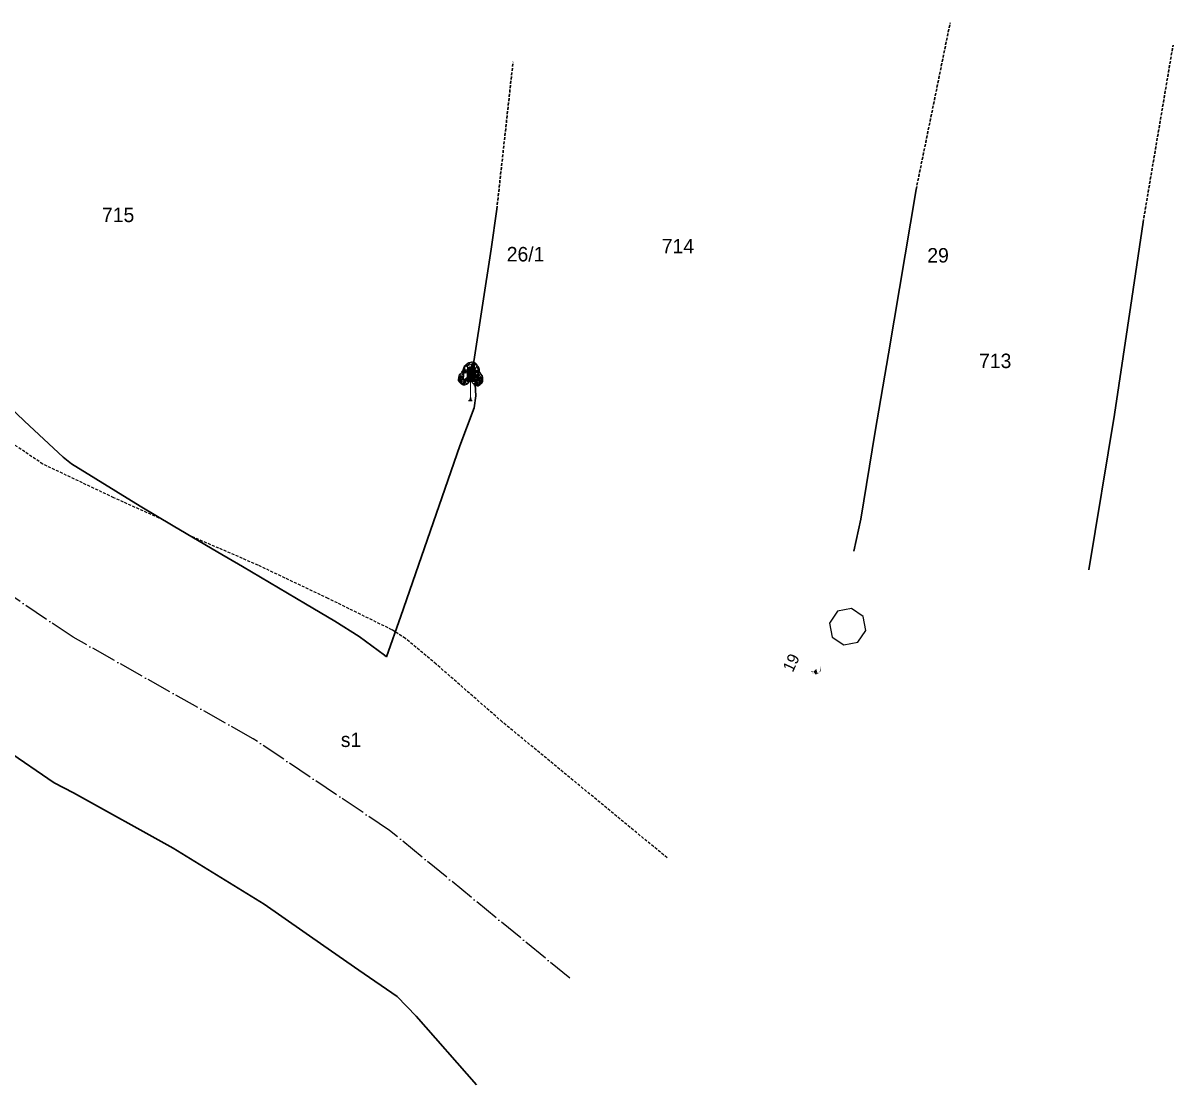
# Model space of a CAD drawing. Header units: millimetres. Extents: x -7906370 to 58235770, y -60992620 to 60.
# Drawn here: x 2402.2 to 2600.7, y -792.9 to -609.5 of the extents above; entities that cross this region are included whole.
import ezdxf

# ---------------------------------------------------------------- set-up
doc = ezdxf.new("R2010")
doc.units = ezdxf.units.MM
for name, pattern in [('04b018', [5.49, 4.32, -0.54, 0.09, -0.54]), ('ACAD_ISO02W100', [15, 12, -3]), ('DASHED', [0.75, 0.5, -0.25])]:
    doc.linetypes.add(name, pattern=pattern)
for name, color, linetype in [('Line_River', 5, 'Continuous'), ('Sym_Traverse_Stone', 5, 'Continuous'), ('Sym_Tree', 92, 'Continuous'), ('Text_Traverse_Stone_No', 1, 'Continuous')]:
    doc.layers.add(name, color=color, linetype=linetype)
for name, color, linetype, lineweight in [('Line_Vahivat', 250, 'ACAD_ISO02W100', 25), ('Poly_Survey_Bndry', 250, 'Continuous', 30), ('Poly_Village_Bndry', 250, 'Continuous', 30), ('Text_Survey_No', 250, 'Continuous', 0)]:
    doc.layers.add(name, color=color, linetype=linetype, lineweight=lineweight)
doc.layers.add('Text_Chalta_No', color=1, linetype='Continuous', lineweight=0, true_color=0x0000ff)
doc.styles.get("Standard").update_dxf_attribs({"font": 'SakalBharati.ttf'})

msp = doc.modelspace()

# ---------------------------------------------------------------- linework, layer by layer
at = {"layer": 'Line_River', "linetype": '04b018'}
msp.add_lwpolyline([(2496.6, -774.44), (2465.45, -748.9), (2441.92, -733.08), (2410.81, -715.54), (2386.22, -698.97), (2381.27, -695.22), (2367.03, -683.15), (2359.91, -677.68), (2340.87, -660.29), (2334.2, -653.39)], dxfattribs=at)
at = {"layer": 'Line_Vahivat', "linetype": 'DASHED'}
for points in [[(2426.34, -695.27), (2417.84, -691.46), (2405.58, -685.64), (2399.39, -681.45), (2385.26, -668.86), (2375.92, -660.73), (2372.26, -655.91), (2365.13, -644.43), (2358.84, -634.52), (2355.95, -630.22)], [(2513.36, -753.63), (2484.9, -730.16), (2473.48, -720.18), (2468.19, -715.77), (2465.86, -714.27), (2454.86, -708.86), (2442.79, -703.13), (2436, -700.18), (2430.96, -698.01)]]:
    msp.add_lwpolyline(points, dxfattribs=at)
at = {"layer": 'Poly_Survey_Bndry', "linetype": 'DASHED'}
for points in [[(2556.35, -638.24), (2562.22, -609.49)], [(2595.53, -643.91), (2600.7, -613.34)], [(2483.97, -641.62), (2486.77, -616.2)]]:
    msp.add_lwpolyline(points, dxfattribs=at)
at = {"layer": 'Poly_Survey_Bndry'}
for points in [[(2545.58, -700.68), (2546.83, -695.14), (2549.27, -680), (2551.61, -666.64), (2556.35, -638.24)], [(2464.95, -718.91), (2467.38, -711.93), (2477.58, -682.49), (2480.04, -675.92), (2480.35, -673.89), (2480, -667.93), (2482.98, -648.52), (2483.97, -641.62)], [(2586.18, -703.9), (2590.59, -677.08), (2593.57, -657.07), (2595.53, -643.91)], [(2464.95, -718.91), (2464.58, -718.63), (2460.19, -715.45), (2456, -712.79), (2450.93, -709.8), (2440.07, -703.33), (2435.81, -700.84), (2428.09, -696.33), (2422.42, -692.9), (2410.54, -685.63), (2409.1, -684.43), (2402.42, -678.23), (2394.1, -670.31), (2389.75, -666.17), (2387.59, -663.82), (2378.27, -653.29)]]:
    msp.add_lwpolyline(points, dxfattribs=at)
at = {"layer": 'Poly_Village_Bndry'}
msp.add_lwpolyline([(2372.49, -717.26), (2399.33, -735.04), (2407.58, -740.66), (2410.91, -742.39), (2428.12, -751.99), (2443.81, -761.65), (2454.12, -768.81), (2460.16, -773.01), (2466.75, -777.59), (2470.03, -780.99), (2480.44, -792.86)], dxfattribs=at)
at = {"layer": 'Sym_Traverse_Stone'}
msp.add_lwpolyline([(2547.68, -714.37), (2547.21, -711.96), (2545.17, -710.59), (2542.76, -711.06), (2541.39, -713.1), (2541.87, -715.51), (2543.9, -716.88), (2546.31, -716.4)], close=True, dxfattribs=at)
at = {"layer": 'Sym_Tree'}
for p, q in [((2479.65, -668.06), (2479.43, -668.09)), ((2479.07, -674.67), (2479.71, -674.67))]:
    msp.add_line(p, q, dxfattribs=at)
at = {"layer": 'Sym_Tree', "color": 82, "const_width": 0.8}
for points in [[(2479.12, -671.44), (2479.22, -668.9)], [(2479.2, -671.45), (2479.3, -668.91)], [(2479.54, -671.07), (2479.64, -668.53)], [(2479.86, -671.5), (2479.96, -668.96)], [(2478.47, -670.85), (2478.81, -671.32)], [(2478.98, -670.96), (2479.31, -671.44)], [(2480.76, -671.08), (2480.27, -671.4)], [(2480.39, -670.87), (2480.72, -671.35)]]:
    msp.add_lwpolyline(points, dxfattribs=at)
at = {"layer": 'Sym_Tree', "color": 34}
msp.add_lwpolyline([(2479.43, -674.67, 0.48, 0.16, 0), (2479.43, -674.03, 0.16, 0.16, 0), (2479.43, -671.42, 0.16, 0.16, 0)], format="xyseb", dxfattribs=at)
at = {"layer": 'Sym_Tree', "color": 82}
msp.add_open_spline([(2479.21, -671.53), (2479.06, -671.69), (2478.84, -671.93), (2478.41, -672.03), (2478.03, -672.01), (2477.7, -671.68), (2477.25, -671.29), (2477.45, -670.71), (2477.46, -670.12), (2478.13, -669.79), (2478.15, -668.99), (2478.66, -668.48), (2479.05, -668.12), (2479.33, -668.09), (2479.43, -668.09)], degree=3, knots=[0, 0, 0, 0, 0.357151, 0.545743, 0.741494, 0.970117, 1.319935, 1.641608, 1.935314, 2.250626, 2.755061, 3.137005, 3.457298, 3.618487, 3.618487, 3.618487, 3.618487], dxfattribs=at)
at = {"layer": 'Sym_Tree', "color": 82, "start_tangent": (2479.428263, -674.66643), "end_tangent": (2479.428263, -674.66643)}
msp.add_spline([(2479.65, -671.53), (2480.08, -671.99), (2480.39, -672.11), (2480.73, -672.12), (2481.08, -671.92), (2481.52, -671.49), (2481.54, -670.92), (2481.48, -670.41), (2481.13, -669.98), (2480.92, -669.12), (2480.56, -668.55), (2480.15, -668.17), (2479.65, -668.06)], degree=3, dxfattribs=at)
at = {"layer": 'Sym_Tree', "color": 82}
for points in [[(2478.18, -669.31), (2478.11, -669.47), (2478.35, -668.97), (2478.32, -668.96)], [(2478.44, -668.67), (2478.29, -668.95), (2478.21, -669.22), (2478.15, -669.48)], [(2478.56, -669.06), (2478.32, -668.96), (2478.35, -669.28), (2478.15, -669.48)], [(2478.23, -669.08), (2478.29, -668.95), (2478.2, -669.25), (2478.23, -669.09)], [(2478.56, -669.06), (2478.41, -668.74), (2478.29, -668.95), (2478.23, -669.18)], [(2478.29, -668.95), (2478.23, -669.18), (2478.35, -669.28), (2478.56, -669.06)], [(2478.23, -669.18), (2478.26, -669.03), (2478.29, -668.95), (2478.26, -669.03)], [(2478.29, -668.95), (2478.26, -669.03), (2478.23, -669.08), (2478.29, -668.95)], [(2479.43, -668.09), (2478.74, -668.42), (2478.44, -668.67), (2478.29, -668.95)], [(2478.35, -668.97), (2478.32, -668.96), (2478.6, -668.58), (2478.74, -668.42)], [(2478.35, -669.28), (2478.56, -669.06), (2478.56, -669.06), (2478.32, -668.96)], [(2478.5, -669.34), (2478.56, -669.06), (2478.56, -669.06), (2478.41, -668.74)], [(2478.54, -668.68), (2478.5, -668.64), (2478.43, -668.78), (2478.45, -668.82)], [(2478.43, -668.78), (2478.45, -668.82), (2478.48, -668.72), (2478.54, -668.68)], [(2478.6, -668.58), (2478.74, -668.42), (2478.44, -668.67), (2478.6, -668.58)], [(2478.44, -668.67), (2478.6, -668.58), (2478.54, -668.68), (2478.5, -668.64)], [(2478.56, -669.06), (2478.45, -668.82), (2478.52, -668.68), (2478.85, -668.48)], [(2478.53, -668.75), (2478.46, -668.78), (2478.45, -668.82), (2478.53, -668.75)], [(2478.45, -668.82), (2478.53, -668.75), (2479.28, -669.1), (2479.55, -669.21)], [(2478.53, -668.75), (2478.52, -668.71), (2478.53, -668.75), (2478.46, -668.78)], [(2478.48, -668.72), (2478.54, -668.68), (2479.43, -668.09), (2479.24, -668.11)], [(2478.52, -668.68), (2478.85, -668.48), (2478.87, -668.93), (2478.53, -668.75)], [(2478.78, -668.52), (2478.85, -668.48), (2478.53, -668.75), (2478.52, -668.71)], [(2478.87, -668.93), (2478.53, -668.75), (2478.54, -668.84), (2478.87, -668.93)], [(2478.54, -668.84), (2478.87, -668.93), (2478.85, -668.48), (2479.56, -668.19)], [(2478.81, -668.46), (2478.62, -668.57), (2478.54, -668.68), (2478.81, -668.46)], [(2478.84, -668.48), (2478.62, -668.57), (2478.57, -668.71), (2478.62, -668.75)], [(2478.57, -668.71), (2478.62, -668.75), (2478.78, -668.52), (2478.85, -668.48)], [(2478.85, -668.48), (2479.56, -668.19), (2478.84, -668.48), (2478.62, -668.57)], [(2478.74, -668.42), (2479.03, -668.28), (2478.81, -668.46), (2478.62, -668.57)], [(2479.03, -668.28), (2479.06, -668.17), (2478.88, -668.29), (2478.74, -668.42)], [(2478.88, -668.29), (2478.74, -668.42), (2479.03, -668.28), (2478.91, -668.28)], [(2479.03, -668.28), (2478.91, -668.28), (2478.74, -668.42), (2479.03, -668.28)], [(2479.87, -668.09), (2479.3, -668.47), (2478.85, -668.48), (2479.43, -668.09)], [(2478.85, -668.48), (2479.43, -668.09), (2479.63, -668.09), (2479.51, -668.23)], [(2479.43, -668.09), (2479.24, -668.11), (2479.05, -668.17), (2478.88, -668.29)], [(2479.05, -668.17), (2478.88, -668.29), (2479.16, -668.15), (2479.24, -668.11)], [(2479.2, -668.14), (2479.16, -668.15), (2478.88, -668.29), (2479.03, -668.28)], [(2479.2, -668.14), (2479.03, -668.28), (2479.04, -668.22), (2478.88, -668.29)], [(2478.88, -668.29), (2479.03, -668.28), (2479.14, -668.17), (2479.15, -668.15)], [(2479.04, -668.22), (2478.88, -668.29), (2479.03, -668.28), (2479.06, -668.17)], [(2480.04, -668.95), (2479.32, -668.93), (2479, -669.06), (2478.89, -668.82)], [(2478.98, -668.68), (2479.25, -668.46), (2479.87, -668.09), (2480.04, -668.95)], [(2479.29, -668.52), (2479.3, -668.47), (2478.98, -668.68), (2479.25, -668.46)], [(2479.13, -668.17), (2479.13, -668.17), (2479.2, -668.14), (2479.03, -668.28)], [(2479.14, -668.17), (2479.15, -668.15), (2479.04, -668.18), (2479.03, -668.28)], [(2479.04, -668.18), (2479.03, -668.28), (2479.15, -668.15), (2479.11, -668.17)], [(2479.16, -668.15), (2479.24, -668.11), (2479.04, -668.18), (2479.24, -668.11)], [(2479.04, -668.18), (2479.24, -668.11), (2479.2, -668.14), (2479.16, -668.15)], [(2479.15, -668.15), (2479.11, -668.17), (2479.13, -668.17)], [(2480.04, -668.95), (2479.32, -668.93), (2479.3, -669.3), (2479.24, -669.49)], [(2479.87, -668.09), (2480.04, -668.95), (2479.32, -668.93), (2479.29, -668.48)], [(2480.24, -668.22), (2480.06, -668.13), (2479.29, -668.48), (2479.29, -668.52)], [(2479.29, -668.48), (2479.29, -668.52), (2479.3, -668.47)], [(2479.3, -668.47), (2479.3, -668.47), (2479.29, -668.52), (2479.3, -668.47)], [(2479.32, -668.93), (2479.29, -668.48), (2480.04, -668.95), (2479.32, -668.93)], [(2479.43, -668.09), (2479.65, -668.06), (2479.87, -668.09), (2479.3, -668.47)], [(2479.92, -669.57), (2480.02, -669.22), (2480.04, -668.95), (2479.32, -668.93)], [(2479.63, -668.09), (2479.51, -668.23), (2479.37, -668.27), (2479.48, -668.17)], [(2479.37, -668.27), (2479.39, -668.21), (2479.48, -668.17), (2479.43, -668.09)], [(2479.37, -668.27), (2479.48, -668.17), (2479.51, -668.23), (2479.37, -668.27)], [(2479.51, -668.23), (2479.37, -668.27), (2479.39, -668.21), (2479.48, -668.17)], [(2479.48, -668.17), (2479.43, -668.09), (2479.63, -668.09), (2479.48, -668.17)], [(2479.63, -668.09), (2479.48, -668.17), (2479.65, -668.06), (2479.87, -668.09)], [(2479.64, -669.55), (2479.59, -669.19), (2479.6, -668.92), (2480.32, -668.99)], [(2480.69, -668.79), (2480.44, -668.53), (2479.87, -668.09), (2479.6, -668.92)], [(2479.87, -668.09), (2479.6, -668.92), (2480.32, -668.99), (2480.41, -668.55)], [(2480.32, -668.99), (2480.41, -668.55), (2479.6, -668.92), (2480.32, -668.99)], [(2479.6, -668.92), (2480.32, -668.99), (2480.29, -669.36), (2480.33, -669.56)], [(2479.6, -668.92), (2480.32, -668.99), (2480.61, -669.17), (2480.76, -668.94)], [(2479.7, -668.18), (2479.62, -668.13), (2479.81, -668.23), (2479.62, -668.13)], [(2479.81, -668.23), (2479.62, -668.13), (2479.66, -668.17), (2479.7, -668.18)], [(2480.76, -668.94), (2480.69, -668.86), (2479.9, -669.11), (2479.62, -669.18)], [(2479.65, -668.06), (2479.87, -668.09), (2480.14, -668.18), (2480.06, -668.13)], [(2479.7, -668.19), (2479.74, -668.21), (2479.72, -668.21)], [(2480.67, -668.95), (2480.32, -668.99), (2480.41, -668.55), (2479.74, -668.18)], [(2480.41, -668.55), (2479.74, -668.18), (2480.41, -668.55), (2480.62, -668.67)], [(2479.87, -668.09), (2480.52, -668.51), (2480.78, -668.8), (2480.9, -669.09)], [(2480.74, -668.84), (2480.69, -668.79), (2479.87, -668.09), (2480.06, -668.13)], [(2479.87, -668.09), (2480.06, -668.13), (2480.24, -668.22), (2480.39, -668.35)], [(2480.24, -668.22), (2480.39, -668.35), (2480.14, -668.18), (2480.06, -668.13)], [(2480.1, -668.17), (2480.14, -668.18), (2480.39, -668.35), (2480.25, -668.33)], [(2480.16, -668.21), (2480.16, -668.21), (2480.1, -668.17), (2480.25, -668.33)], [(2480.1, -668.17), (2480.25, -668.33), (2480.25, -668.27), (2480.39, -668.35)], [(2480.39, -668.35), (2480.25, -668.33), (2480.16, -668.21), (2480.14, -668.19)], [(2480.16, -668.21), (2480.14, -668.19), (2480.25, -668.23), (2480.25, -668.33)], [(2480.25, -668.23), (2480.25, -668.33), (2480.14, -668.19), (2480.18, -668.21)], [(2480.25, -668.27), (2480.39, -668.35), (2480.25, -668.33), (2480.24, -668.22)], [(2480.25, -668.33), (2480.24, -668.22), (2480.39, -668.35), (2480.52, -668.51)], [(2480.39, -668.35), (2480.52, -668.51), (2480.25, -668.33), (2480.37, -668.35)], [(2480.25, -668.33), (2480.37, -668.35), (2480.52, -668.51), (2480.25, -668.33)], [(2480.52, -668.51), (2480.25, -668.33), (2480.44, -668.53), (2480.62, -668.67)], [(2480.71, -668.79), (2480.41, -668.55), (2480.32, -668.99), (2480.69, -668.86)], [(2480.32, -668.99), (2480.69, -668.86), (2480.67, -668.95), (2480.32, -668.99)], [(2480.61, -669.17), (2480.76, -668.94), (2480.71, -668.79), (2480.41, -668.55)], [(2480.41, -668.55), (2480.62, -668.67), (2480.65, -668.82), (2480.6, -668.85)], [(2480.65, -668.82), (2480.6, -668.85), (2480.47, -668.6), (2480.41, -668.55)], [(2480.47, -668.6), (2480.41, -668.55), (2480.69, -668.86), (2480.7, -668.82)], [(2480.44, -668.53), (2480.62, -668.67), (2480.69, -668.79), (2480.44, -668.53)], [(2480.83, -669.1), (2480.87, -669.1), (2480.64, -668.68), (2480.52, -668.51)], [(2480.64, -668.68), (2480.52, -668.51), (2480.78, -668.8), (2480.64, -668.68)], [(2480.64, -669.45), (2480.61, -669.17), (2480.61, -669.17), (2480.8, -668.87)], [(2480.61, -669.17), (2480.8, -668.87), (2480.9, -669.09), (2480.93, -669.32)], [(2480.78, -668.8), (2480.64, -668.68), (2480.69, -668.79), (2480.73, -668.75)], [(2480.69, -668.79), (2480.73, -668.75), (2480.78, -668.9), (2480.76, -668.94)], [(2480.78, -668.9), (2480.76, -668.94), (2480.74, -668.84), (2480.69, -668.79)], [(2480.69, -668.86), (2480.7, -668.82), (2480.69, -668.86), (2480.75, -668.9)], [(2480.69, -668.86), (2480.75, -668.9), (2480.76, -668.94), (2480.69, -668.86)], [(2480.78, -668.8), (2480.9, -669.09), (2480.94, -669.37), (2480.97, -669.63)], [(2477.6, -670.33), (2477.45, -670.53), (2477.35, -671.11), (2478.15, -671.18)], [(2477.41, -670.93), (2477.35, -671.11), (2477.45, -670.53), (2477.37, -670.92)], [(2477.41, -670.93), (2477.41, -670.93), (2477.41, -670.93), (2477.35, -671.11)], [(2477.45, -670.53), (2477.37, -670.92), (2477.52, -670.59), (2477.52, -670.57)], [(2477.38, -671.29), (2477.43, -671.34), (2477.45, -670.53), (2477.52, -670.59)], [(2477.45, -670.53), (2477.52, -670.59), (2477.41, -670.93)], [(2477.56, -670.16), (2477.5, -670.28), (2477.46, -670.43), (2477.45, -670.53)], [(2477.74, -670.16), (2477.76, -670.75), (2477.45, -670.51), (2477.76, -670.75)], [(2477.46, -670.43), (2477.45, -670.53), (2477.62, -670.6), (2477.81, -670.25)], [(2477.45, -670.51), (2477.76, -670.75), (2477.92, -670.33), (2477.81, -670.25)], [(2477.56, -670.36), (2477.56, -670.36), (2477.6, -670.33), (2477.45, -670.53)], [(2477.56, -670.36), (2477.47, -670.41), (2477.53, -670.37), (2477.53, -670.26)], [(2477.53, -670.37), (2477.53, -670.26), (2477.5, -670.39), (2477.47, -670.41)], [(2477.5, -670.39), (2477.47, -670.41), (2477.47, -670.43), (2477.55, -670.33)], [(2477.47, -670.43), (2477.55, -670.33), (2477.55, -670.33)], [(2477.49, -670.46), (2477.49, -670.46), (2477.56, -670.36), (2477.47, -670.41)], [(2477.72, -670.19), (2477.63, -670.17), (2477.53, -670.26), (2477.49, -670.46)], [(2477.53, -670.26), (2477.49, -670.46), (2477.58, -670.34), (2477.6, -670.23)], [(2477.58, -670.4), (2477.58, -670.34), (2477.49, -670.46)], [(2477.8, -670.08), (2477.73, -670.09), (2477.56, -670.16), (2477.5, -670.28)], [(2477.55, -670.63), (2477.59, -670.56), (2477.51, -671.5), (2477.65, -671.58)], [(2477.54, -670.52), (2477.91, -670.43), (2477.56, -670.47), (2477.52, -670.59)], [(2477.56, -670.47), (2477.52, -670.59), (2477.55, -670.78), (2477.63, -670.65)], [(2477.52, -670.59), (2477.52, -670.57), (2478.15, -671.18), (2478, -671.04)], [(2477.6, -670.23), (2477.63, -670.17), (2477.53, -670.26), (2477.56, -670.16)], [(2477.53, -670.26), (2477.56, -670.16), (2477.58, -670.4), (2477.58, -670.34)], [(2477.63, -670.65), (2477.64, -670.71), (2477.54, -670.52), (2477.91, -670.43)], [(2477.55, -670.33), (2477.55, -670.33), (2477.56, -670.36)], [(2477.55, -670.78), (2477.63, -670.65), (2477.55, -670.63), (2477.59, -670.56)], [(2477.67, -670.19), (2478.23, -669.99), (2477.57, -670.15), (2477.63, -670.09)], [(2477.57, -670.15), (2477.63, -670.09), (2477.67, -670.06), (2477.73, -669.99)], [(2477.71, -670.23), (2477.58, -670.34), (2477.78, -670.2), (2477.74, -670.16)], [(2477.58, -670.34), (2477.6, -670.23), (2477.72, -670.19)], [(2477.62, -670.6), (2477.81, -670.25), (2477.71, -670.23), (2477.58, -670.34)], [(2477.72, -670.19), (2477.72, -670.19), (2477.6, -670.23), (2477.63, -670.17)], [(2477.76, -670.75), (2477.76, -670.75), (2477.69, -670.96), (2477.62, -670.6)], [(2477.69, -670.96), (2477.62, -670.6), (2478, -671.04), (2477.74, -670.79)], [(2477.73, -670), (2477.67, -670.06), (2477.63, -670.09), (2477.71, -670.08)], [(2477.63, -670.09), (2477.71, -670.08), (2477.73, -670.09), (2477.8, -670.08)], [(2477.76, -670.18), (2477.81, -670.14), (2477.72, -670.19), (2477.63, -670.17)], [(2477.78, -670.77), (2477.64, -670.71), (2477.63, -670.65), (2477.64, -670.71)], [(2477.74, -670.79), (2477.82, -670.82), (2477.78, -670.77), (2477.64, -670.71)], [(2477.67, -670.06), (2477.73, -669.99), (2477.79, -669.95), (2477.82, -670.06)], [(2477.79, -669.95), (2477.82, -670.06), (2477.73, -670.09), (2477.67, -670.06)], [(2477.78, -670.2), (2477.74, -670.16), (2477.67, -670.19), (2478.23, -669.99)], [(2477.73, -670.09), (2477.67, -670.06), (2477.73, -669.99), (2477.74, -670.06)], [(2477.67, -670.06), (2477.73, -670.06), (2477.73, -670), (2477.67, -670.06)], [(2477.73, -670.06), (2477.73, -670.06), (2477.67, -670.06), (2477.73, -670.06)], [(2477.76, -670.02), (2477.71, -670.08), (2477.91, -669.85)], [(2477.82, -670.06), (2477.73, -670.06), (2477.76, -670.02), (2477.71, -670.08)], [(2477.73, -669.99), (2477.74, -670.06), (2477.73, -670), (2477.76, -670.02)], [(2477.73, -670), (2477.76, -670.02), (2477.73, -670.06)], [(2477.73, -670.09), (2477.8, -670.08), (2477.82, -670.06), (2477.73, -670.06)], [(2477.8, -670.08), (2477.8, -670.08), (2477.8, -670.08), (2477.73, -670.09)], [(2477.82, -670.14), (2477.82, -670.24), (2477.74, -670.16), (2477.82, -670.13)], [(2477.74, -670.16), (2477.82, -670.13), (2477.81, -670.23), (2477.74, -670.19)], [(2477.92, -670.33), (2477.82, -670.14), (2477.74, -670.16), (2477.76, -670.75)], [(2477.81, -670.23), (2477.74, -670.19), (2477.81, -670.23), (2477.82, -670.15)], [(2478.06, -670.61), (2477.84, -670.83), (2477.74, -670.79), (2477.82, -670.82)], [(2478, -671.04), (2477.74, -670.79), (2477.76, -670.75), (2478.01, -670.9)], [(2477.89, -670.42), (2477.8, -670.38), (2477.89, -670.42), (2477.75, -670.37)], [(2477.89, -670.42), (2477.75, -670.37), (2477.89, -670.42), (2477.76, -670.75)], [(2478.4, -669.91), (2478.29, -671.08), (2477.76, -670.75), (2478.03, -670.18)], [(2478.29, -671.08), (2477.76, -670.75), (2477.8, -670.08), (2478.04, -670.04)], [(2477.81, -670.23), (2477.82, -670.15), (2477.76, -670.18), (2477.81, -670.14)], [(2477.76, -670.75), (2478.03, -670.18), (2477.99, -670.98), (2477.99, -671.29)], [(2477.89, -670.42), (2477.76, -670.75), (2477.81, -670.25), (2477.92, -670.33)], [(2477.92, -670.33), (2477.98, -670.46), (2477.76, -670.75), (2477.91, -670.43)], [(2477.76, -670.75), (2477.91, -670.43), (2477.89, -670.42), (2477.8, -670.38)], [(2478.15, -671.18), (2478, -671.04), (2478.27, -670.61), (2477.76, -670.75)], [(2478.27, -670.61), (2477.76, -670.75), (2477.76, -670.75)], [(2477.76, -670.75), (2477.76, -670.75), (2478.06, -670.61), (2477.84, -670.83)], [(2477.76, -670.75), (2478.01, -670.9), (2477.76, -670.75), (2477.92, -670.73)], [(2477.76, -670.75), (2477.92, -670.73), (2477.76, -670.75)], [(2478.29, -671.08), (2477.99, -670.98), (2478.29, -671.08), (2477.76, -670.75)], [(2477.79, -669.95), (2477.8, -669.98), (2477.91, -669.85), (2478.05, -669.77)], [(2477.91, -669.85), (2477.91, -669.85), (2477.79, -669.95), (2477.8, -669.98)], [(2478.05, -669.91), (2478.05, -669.77), (2477.8, -670.08)], [(2477.91, -669.85), (2478.05, -669.77), (2477.8, -670.08), (2477.8, -669.98)], [(2477.8, -670.08), (2477.8, -669.98), (2477.86, -670.05), (2478.05, -669.77)], [(2477.8, -670.08), (2478.04, -670.04), (2478.21, -669.89), (2478.04, -670.04)], [(2477.8, -670.08), (2477.8, -670.08), (2477.8, -670.08)], [(2477.8, -670.08), (2477.8, -670.08), (2477.8, -670.08)], [(2477.92, -670.33), (2477.81, -670.25), (2477.92, -670.33), (2477.8, -670.38)], [(2477.92, -670.33), (2477.8, -670.38), (2477.92, -670.33), (2477.98, -670.46)], [(2477.81, -670.25), (2477.86, -670.21), (2477.82, -670.14), (2477.82, -670.24)], [(2477.81, -670.25), (2477.92, -670.33), (2477.81, -670.25), (2477.86, -670.21)], [(2478.02, -670.07), (2478.03, -670.18), (2477.92, -670.33), (2477.82, -670.14)], [(2477.86, -670.05), (2478.05, -669.77), (2478.05, -669.91), (2478.16, -669.91)], [(2478.05, -669.96), (2478.05, -669.91), (2477.86, -670.05), (2478.04, -669.97)], [(2477.86, -670.05), (2478.04, -669.97), (2478.05, -669.91), (2477.88, -670.03)], [(2478.05, -669.91), (2477.88, -670.03), (2478.04, -669.97), (2478.05, -669.91)], [(2477.91, -669.85), (2478.05, -669.77), (2478.15, -669.48), (2478.11, -669.47)], [(2478.04, -669.67), (2478.04, -669.67), (2477.91, -669.85), (2478.05, -669.77)], [(2478.03, -670.18), (2478.02, -670.07), (2477.94, -670.37), (2477.92, -670.33)], [(2477.94, -670.37), (2477.92, -670.33), (2478.08, -670.33), (2478.02, -670.4)], [(2477.98, -670.46), (2478.02, -670.4), (2478.03, -670.18), (2478.02, -670.07)], [(2478.02, -670.53), (2478.11, -670.59), (2477.98, -670.46), (2478.02, -670.4)], [(2477.99, -670.98), (2477.99, -671.29), (2477.99, -671.29), (2478.27, -671.31)], [(2477.99, -671.29), (2478.27, -671.31), (2478.29, -671.08), (2477.99, -670.98)], [(2478.08, -670.33), (2478.03, -670.18), (2478.03, -670.18), (2478.02, -670.07)], [(2478.03, -670.18), (2478.02, -670.07), (2478.02, -670.07), (2478.12, -670.08)], [(2478.02, -670.07), (2478.12, -670.08), (2478.02, -670.07), (2478.03, -670.18)], [(2478.08, -670.33), (2478.02, -670.4), (2478.29, -671.08), (2478.13, -671.09)], [(2478.02, -670.4), (2478.11, -670.59), (2478.16, -670.39), (2478.02, -670.4)], [(2478.16, -670.39), (2478.02, -670.4), (2478.02, -670.53), (2478.11, -670.59)], [(2478.06, -670.61), (2478.02, -670.53), (2478.02, -670.4), (2478.11, -670.59)], [(2478.02, -670.4), (2478.11, -670.59), (2478.02, -670.4), (2478.11, -670.59)], [(2478.29, -671.08), (2478.13, -671.09), (2478.06, -670.61), (2478.02, -670.53)], [(2478.21, -669.89), (2478.04, -670.04), (2478.03, -670.18), (2478.04, -670.04)], [(2478.4, -669.91), (2478.21, -669.89), (2478.08, -670.33), (2478.03, -670.18)], [(2478.03, -670.18), (2478.04, -670.04), (2478.05, -669.91)], [(2478.04, -669.97), (2478.05, -669.91), (2478.08, -669.8), (2478.05, -669.77)], [(2478.35, -669.28), (2478.15, -669.48), (2478.21, -669.89), (2478.05, -669.91)], [(2478.05, -669.73), (2478.08, -669.8), (2478.15, -669.48), (2478.2, -669.65)], [(2478.09, -669.56), (2478.06, -669.61), (2478.05, -669.73), (2478.08, -669.8)], [(2478.05, -669.91), (2478.05, -669.91), (2478.05, -669.91), (2478.05, -669.77)], [(2478.21, -669.89), (2478.05, -669.91), (2478.48, -669.92), (2478.95, -669.92)], [(2478.05, -669.91), (2478.05, -669.91), (2478.05, -669.91)], [(2478.05, -669.91), (2478.16, -669.91), (2478.05, -669.96), (2478.05, -669.91)], [(2478.15, -669.48), (2478.11, -669.47), (2478.09, -669.56), (2478.06, -669.61)], [(2478.07, -669.68), (2478.08, -669.8), (2478.23, -669.23), (2478.25, -669.17)], [(2478.09, -669.56), (2478.15, -669.48), (2478.07, -669.68), (2478.08, -669.8)], [(2478.15, -669.48), (2478.2, -669.65), (2478.09, -669.56), (2478.15, -669.48)], [(2478.23, -669.09), (2478.18, -669.24), (2478.18, -669.31), (2478.11, -669.47)], [(2478.21, -669.22), (2478.23, -669.18), (2478.11, -669.47), (2478.14, -669.48)], [(2478.17, -669.4), (2478.11, -669.47), (2478.18, -669.24), (2478.23, -669.23)], [(2478.16, -669.42), (2478.18, -669.33), (2478.17, -669.4), (2478.11, -669.47)], [(2478.11, -669.47), (2478.14, -669.48), (2478.16, -669.41), (2478.17, -669.4)], [(2478.21, -669.22), (2478.15, -669.48), (2478.5, -669.34), (2478.56, -669.06)], [(2478.2, -669.25), (2478.23, -669.09), (2478.16, -669.42), (2478.18, -669.33)], [(2478.16, -669.41), (2478.17, -669.4), (2478.18, -669.33), (2478.23, -669.18)], [(2478.18, -669.24), (2478.23, -669.23), (2478.23, -669.09), (2478.18, -669.24)], [(2478.23, -669.23), (2478.25, -669.17), (2478.21, -669.22), (2478.23, -669.18)], [(2478.21, -669.89), (2478.72, -669.84), (2478.35, -669.28), (2478.59, -669.63)], [(2478.35, -669.28), (2478.59, -669.63), (2478.72, -669.84), (2478.21, -669.89)], [(2478.8, -669.49), (2478.72, -669.84), (2478.21, -669.89), (2478.72, -669.84)], [(2478.72, -669.84), (2478.21, -669.89), (2478.48, -669.92)], [(2478.4, -669.91), (2478.67, -670.08), (2478.4, -669.91), (2478.21, -669.89)], [(2478.23, -669.08), (2478.23, -669.08), (2478.23, -669.18), (2478.26, -669.03)], [(2478.85, -669.3), (2479.21, -669.3), (2478.8, -669.49), (2478.35, -669.28)], [(2478.8, -669.49), (2478.35, -669.28), (2478.8, -669.49), (2478.72, -669.84)], [(2478.67, -670.08), (2478.7, -669.92), (2478.4, -669.91), (2478.67, -670.08)], [(2478.48, -669.92), (2478.95, -669.92), (2479.48, -669.57), (2479.58, -669.22)], [(2478.48, -669.92), (2478.48, -669.92), (2478.67, -670.08), (2478.7, -669.92)], [(2480.02, -670.65), (2478.96, -670.69), (2478.84, -669.91), (2478.73, -671.08)], [(2478.85, -669.3), (2478.8, -669.49), (2478.8, -669.49), (2478.85, -669.3)], [(2479.28, -669.1), (2479.55, -669.21), (2478.85, -669.3), (2479.21, -669.3)], [(2479.24, -669.49), (2479.3, -669.3), (2480.02, -670.65), (2478.96, -670.69)], [(2480.33, -669.56), (2480.29, -669.36), (2479.4, -670.61), (2480.45, -670.78)], [(2479.4, -670.61), (2480.45, -670.78), (2480.67, -670.03), (2480.63, -671.2)], [(2480.58, -670.03), (2480.12, -669.97), (2479.64, -669.55), (2479.59, -669.19)], [(2479.9, -669.11), (2479.62, -669.18), (2480.29, -669.36), (2479.94, -669.32)], [(2480.14, -670.03), (2480.14, -670.03), (2479.94, -670.16), (2479.92, -670)], [(2480.29, -669.36), (2479.94, -669.32), (2480.33, -669.56), (2480.8, -669.41)], [(2480.86, -670.03), (2481.01, -670.07), (2480.58, -670.03), (2480.12, -669.97)], [(2480.29, -669.36), (2480.33, -669.56), (2480.33, -669.56), (2480.29, -669.36)], [(2480.33, -669.56), (2480.8, -669.41), (2480.33, -669.56), (2480.35, -669.92)], [(2480.33, -669.56), (2480.35, -669.92), (2480.86, -670.03), (2480.35, -669.92)], [(2480.86, -670.03), (2480.35, -669.92), (2480.8, -669.41), (2480.52, -669.73)], [(2480.8, -669.41), (2480.52, -669.73), (2480.35, -669.92), (2480.86, -670.03)], [(2480.35, -669.92), (2480.86, -670.03), (2480.58, -670.03)], [(2480.38, -670.16), (2480.36, -670), (2480.67, -670.03), (2480.38, -670.16)], [(2480.67, -670.03), (2480.38, -670.16), (2480.67, -670.03), (2480.86, -670.03)], [(2480.46, -669.09), (2480.47, -669.17), (2480.5, -669.23), (2480.46, -669.09)], [(2480.9, -669.09), (2480.93, -669.32), (2480.8, -669.41), (2480.61, -669.17)], [(2480.8, -669.41), (2480.61, -669.17), (2480.61, -669.17), (2480.87, -669.1)], [(2480.61, -669.17), (2480.87, -669.1), (2480.8, -669.41), (2480.97, -669.63)], [(2480.94, -669.37), (2480.97, -669.63), (2480.64, -669.45), (2480.61, -669.17)], [(2480.67, -670.03), (2480.63, -671.2), (2481.2, -670.94), (2481, -670.34)], [(2480.63, -671.2), (2481.2, -670.94), (2481.24, -670.28), (2481.01, -670.2)], [(2480.93, -670.49), (2480.98, -670.56), (2480.63, -671.2), (2480.78, -671.24)], [(2480.63, -671.2), (2480.78, -671.24), (2480.92, -670.76), (2480.96, -670.7)], [(2480.63, -671.2), (2480.93, -671.14), (2480.63, -671.2), (2481.2, -670.94)], [(2480.67, -670.03), (2480.86, -670.03), (2480.93, -670.49), (2481, -670.34)], [(2480.75, -671.31), (2480.92, -671.2), (2480.71, -670.74), (2481.2, -670.94)], [(2480.71, -670.74), (2481.2, -670.94), (2481.2, -670.94)], [(2481.4, -670.54), (2481.53, -670.76), (2481.55, -671.35), (2480.75, -671.31)], [(2481.45, -670.82), (2481.45, -670.79), (2480.75, -671.31), (2480.92, -671.2)], [(2480.8, -669.41), (2480.97, -669.63), (2480.86, -670.03), (2481.01, -670.07)], [(2480.97, -669.46), (2481.01, -669.63), (2480.83, -669.1), (2480.87, -669.1)], [(2481.24, -670.39), (2481.29, -670.36), (2481.36, -670.39), (2480.83, -670.13)], [(2481.36, -670.39), (2480.83, -670.13), (2481.46, -670.37), (2481.41, -670.31)], [(2480.98, -670.56), (2480.87, -670.74), (2480.85, -670.54), (2480.98, -670.56)], [(2480.85, -670.54), (2480.98, -670.56), (2480.96, -670.7), (2480.87, -670.74)], [(2481.24, -670.28), (2481.01, -670.2), (2480.86, -670.03), (2481.01, -670.2)], [(2480.86, -670.03), (2481.01, -670.2), (2481, -670.34), (2481.01, -670.2)], [(2480.92, -670.76), (2480.96, -670.7), (2480.98, -670.56), (2480.87, -670.74)], [(2480.98, -670.56), (2480.87, -670.74), (2480.98, -670.56), (2480.87, -670.74)], [(2480.96, -670.7), (2480.87, -670.74), (2481.01, -670.62), (2480.98, -670.56)], [(2481.2, -670.94), (2481, -670.34), (2480.93, -671.14), (2480.89, -671.45)], [(2480.93, -669.32), (2480.92, -669.17), (2480.9, -669.09), (2480.92, -669.17)], [(2480.94, -669.23), (2480.9, -669.09), (2480.95, -669.4), (2480.94, -669.23)], [(2481.03, -669.89), (2481, -669.96), (2480.97, -669.63), (2480.9, -669.8)], [(2480.97, -669.63), (2480.9, -669.8), (2481.01, -669.72), (2480.97, -669.63)], [(2481.18, -670.24), (2481.03, -669.93), (2481.01, -670.07), (2480.9, -670.06)], [(2481.01, -670.07), (2480.9, -670.06), (2481.01, -670.13), (2481.01, -670.07)], [(2481.03, -669.84), (2481, -669.96), (2480.92, -669.37), (2480.91, -669.31)], [(2480.92, -669.37), (2480.91, -669.31), (2480.94, -669.37), (2480.93, -669.32)], [(2480.94, -669.22), (2480.94, -669.23), (2480.93, -669.32), (2480.92, -669.17)], [(2480.97, -669.39), (2480.92, -669.37), (2480.94, -669.23), (2480.97, -669.39)], [(2480.96, -669.55), (2481.01, -669.63), (2480.97, -669.39), (2480.92, -669.37)], [(2481, -670.34), (2481.02, -670.23), (2481.02, -670.23), (2480.92, -670.23)], [(2481.02, -670.23), (2480.92, -670.23), (2481.02, -670.23), (2481, -670.34)], [(2481.2, -670.94), (2481.2, -670.94), (2480.92, -670.76), (2481.1, -671.01)], [(2480.92, -670.76), (2481.1, -671.01), (2481.2, -670.98), (2481.13, -671)], [(2481.24, -671.16), (2481.35, -670.81), (2480.92, -671.2), (2481.2, -670.98)], [(2480.92, -671.2), (2481.2, -670.98), (2481.2, -670.94), (2480.93, -671.06)], [(2480.95, -669.48), (2480.93, -669.32), (2480.94, -669.22), (2480.94, -669.23)], [(2480.94, -669.37), (2480.93, -669.32), (2481.01, -669.63), (2480.98, -669.63)], [(2480.96, -669.56), (2480.96, -669.55), (2480.95, -669.48), (2480.93, -669.32)], [(2480.93, -670.49), (2481, -670.34), (2481, -670.34), (2481.02, -670.23)], [(2481.06, -670.54), (2481.09, -670.51), (2480.93, -670.49), (2480.98, -670.56)], [(2481.2, -670.94), (2480.93, -671.06), (2481.2, -670.94), (2481.04, -670.9)], [(2480.95, -669.4), (2480.94, -669.23), (2480.97, -669.57), (2480.95, -669.48)], [(2480.94, -669.23), (2480.97, -669.39), (2480.97, -669.46), (2481.01, -669.63)], [(2480.97, -669.57), (2480.95, -669.48), (2480.96, -669.55), (2481.01, -669.63)], [(2481.01, -669.63), (2480.98, -669.63), (2480.96, -669.56), (2480.96, -669.55)], [(2481.16, -670.03), (2481.03, -669.93), (2480.97, -669.63), (2481.01, -669.63)], [(2480.97, -669.63), (2481.01, -669.63), (2481.01, -669.72), (2481.04, -669.78)], [(2481.01, -669.72), (2480.97, -669.63), (2481.03, -669.84), (2481, -669.96)], [(2481.01, -670.62), (2480.98, -670.56), (2481, -670.34), (2481.02, -670.23)], [(2481.01, -669.72), (2481.04, -669.78), (2481.03, -669.89), (2481, -669.96)], [(2481, -669.96), (2481.03, -669.93), (2481.06, -669.84), (2481.06, -669.83)], [(2481.01, -670.13), (2481.01, -670.07), (2481, -669.96), (2481.03, -669.93)], [(2481, -670.34), (2481.01, -670.2), (2481.01, -670.07)], [(2481, -670.34), (2481.02, -670.23), (2481.06, -670.54), (2481.09, -670.51)], [(2481.02, -670.23), (2481, -670.34), (2481.09, -670.51), (2481.21, -670.32)], [(2481.01, -670.07), (2481.01, -670.07), (2481.01, -670.07), (2481.03, -669.93)], [(2481.01, -670.07), (2481.03, -669.93), (2481.24, -670.28)], [(2481.01, -670.07), (2481.01, -670.07), (2481.01, -670.07)], [(2481.01, -670.13), (2481.01, -670.07), (2481.18, -670.24), (2481.01, -670.13)], [(2481.18, -670.24), (2481.01, -670.13), (2481.01, -670.07), (2481.17, -670.21)], [(2481.01, -670.07), (2481.17, -670.21), (2481.01, -670.13), (2481.01, -670.07)], [(2481.09, -670.51), (2481.2, -670.57), (2481.09, -670.51), (2481.01, -670.62)], [(2481.09, -670.51), (2481.01, -670.62), (2481.2, -670.94), (2481.08, -670.6)], [(2481.06, -669.84), (2481.06, -669.83), (2481.16, -670.03), (2481.03, -669.93)], [(2481.26, -670.15), (2481.25, -670.17), (2481.16, -670.03), (2481.03, -669.93)], [(2481.16, -670.03), (2481.03, -669.93), (2481.24, -670.28), (2481.25, -670.17)], [(2481.24, -670.28), (2481.25, -670.17), (2481.18, -670.24), (2481.03, -669.93)], [(2481.2, -670.94), (2481.04, -670.9), (2481.2, -670.94)], [(2481.2, -670.94), (2481.08, -670.6), (2481.11, -670.6), (2481.2, -670.57)], [(2481.33, -670.86), (2481.32, -670.91), (2481.44, -670.74), (2481.08, -670.6)], [(2481.44, -670.74), (2481.08, -670.6), (2481.43, -670.69), (2481.45, -670.82)], [(2481.09, -670.51), (2481.21, -670.32), (2481.29, -670.36), (2481.2, -670.94)], [(2481.21, -670.44), (2481.09, -670.51), (2481.21, -670.44), (2481.16, -670.4)], [(2481.53, -670.75), (2481.2, -670.94), (2481.09, -670.51), (2481.21, -670.44)], [(2481.09, -670.51), (2481.21, -670.44), (2481.09, -670.51), (2481.2, -670.57)], [(2481.11, -670.6), (2481.2, -670.94), (2481.21, -670.44), (2481.09, -670.51)], [(2481.11, -670.6), (2481.2, -670.57), (2481.11, -670.6), (2481.25, -670.56)], [(2481.11, -670.6), (2481.25, -670.56), (2481.11, -670.6), (2481.2, -670.94)], [(2481.2, -670.98), (2481.13, -671), (2481.17, -670.96), (2481.32, -670.91)], [(2481.28, -670.22), (2481.33, -670.28), (2481.16, -670.03)], [(2481.16, -670.03), (2481.16, -670.03), (2481.26, -670.15), (2481.25, -670.17)], [(2481.21, -670.44), (2481.16, -670.4), (2481.21, -670.32), (2481.19, -670.43)], [(2481.17, -670.96), (2481.32, -670.91), (2481.33, -670.86), (2481.32, -670.91)], [(2481.21, -670.32), (2481.19, -670.43), (2481.29, -670.36), (2481.21, -670.32)], [(2481.29, -670.36), (2481.2, -670.94), (2481.53, -670.75), (2481.2, -670.94)], [(2481.41, -670.85), (2481.39, -670.78), (2481.35, -671.72), (2481.2, -671.78)], [(2481.2, -670.94), (2481.2, -670.94), (2481.24, -671.16), (2481.35, -670.81)], [(2481.29, -670.36), (2481.21, -670.32), (2481.21, -670.42), (2481.28, -670.39)], [(2481.21, -670.42), (2481.21, -670.34), (2481.27, -670.38), (2481.22, -670.33)], [(2481.21, -670.42), (2481.28, -670.39), (2481.21, -670.42), (2481.21, -670.34)], [(2481.35, -670.81), (2481.21, -670.44), (2481.31, -670.43), (2481.43, -670.56)], [(2481.53, -670.66), (2481.53, -670.76), (2481.35, -670.81), (2481.21, -670.44)], [(2481.37, -670.26), (2481.32, -670.2), (2481.26, -670.15), (2481.22, -670.25)], [(2481.26, -670.15), (2481.22, -670.25), (2481.31, -670.29), (2481.37, -670.26)], [(2481.22, -670.25), (2481.31, -670.26), (2481.28, -670.22), (2481.33, -670.28)], [(2481.31, -670.29), (2481.24, -670.28), (2481.22, -670.25), (2481.31, -670.26)], [(2481.27, -670.38), (2481.22, -670.33), (2481.31, -670.39), (2481.39, -670.39)], [(2481.24, -670.28), (2481.24, -670.28), (2481.24, -670.28)], [(2481.24, -670.28), (2481.24, -670.28), (2481.24, -670.28)], [(2481.24, -670.28), (2481.24, -670.28), (2481.24, -670.28), (2481.31, -670.29)], [(2481.24, -670.28), (2481.31, -670.29), (2481.46, -670.38), (2481.51, -670.51)], [(2481.4, -670.31), (2481.33, -670.28), (2481.31, -670.29), (2481.24, -670.28)], [(2481.31, -670.43), (2481.43, -670.56), (2481.24, -670.39), (2481.29, -670.36)], [(2481.32, -670.2), (2481.3, -670.26), (2481.31, -670.2), (2481.28, -670.22)], [(2481.31, -670.2), (2481.28, -670.22), (2481.31, -670.26)], [(2481.31, -670.29), (2481.37, -670.26), (2481.32, -670.2), (2481.3, -670.26)], [(2481.37, -670.26), (2481.31, -670.26), (2481.31, -670.2), (2481.37, -670.26)], [(2481.31, -670.2), (2481.37, -670.26), (2481.4, -670.31), (2481.33, -670.28)], [(2481.31, -670.26), (2481.31, -670.26), (2481.37, -670.26), (2481.31, -670.26)], [(2481.31, -670.39), (2481.39, -670.39), (2481.49, -670.49), (2481.5, -670.69)], [(2481.43, -670.56), (2481.41, -670.45), (2481.31, -670.39)], [(2481.31, -670.39), (2481.31, -670.39), (2481.41, -670.45), (2481.39, -670.39)], [(2481.46, -670.37), (2481.41, -670.31), (2481.37, -670.26), (2481.32, -670.2)], [(2481.43, -670.69), (2481.45, -670.82), (2481.4, -671), (2481.33, -670.86)], [(2481.4, -671), (2481.33, -670.86), (2481.41, -670.85), (2481.39, -670.78)], [(2481.41, -670.45), (2481.39, -670.39), (2481.49, -670.49), (2481.46, -670.38)], [(2481.44, -670.58), (2481.44, -670.58), (2481.4, -670.54), (2481.53, -670.76)], [(2481.49, -670.49), (2481.5, -670.69), (2481.43, -670.56), (2481.41, -670.45)], [(2481.49, -670.49), (2481.46, -670.38), (2481.42, -670.62), (2481.43, -670.56)], [(2481.42, -670.62), (2481.43, -670.56), (2481.5, -670.69)], [(2481.44, -670.58), (2481.52, -670.64), (2481.47, -670.6), (2481.49, -670.49)], [(2481.45, -670.56), (2481.45, -670.56), (2481.44, -670.58)], [(2481.5, -670.69), (2481.5, -670.69), (2481.44, -670.58), (2481.52, -670.64)], [(2481.51, -671.53), (2481.44, -671.57), (2481.53, -670.76), (2481.45, -670.82)], [(2481.49, -670.62), (2481.52, -670.64), (2481.52, -670.67), (2481.45, -670.56)], [(2481.52, -670.67), (2481.45, -670.56), (2481.45, -670.56)], [(2481.53, -670.76), (2481.45, -670.82), (2481.52, -671.16)], [(2481.53, -670.76), (2481.55, -671.16), (2481.45, -670.82), (2481.45, -670.79)], [(2481.46, -670.38), (2481.51, -670.51), (2481.53, -670.66), (2481.53, -670.76)], [(2481.47, -670.6), (2481.49, -670.49), (2481.49, -670.62), (2481.52, -670.64)], [(2481.52, -671.16), (2481.55, -671.35), (2481.53, -670.76), (2481.55, -671.16)], [(2477.35, -671.11), (2478.15, -671.18), (2478.13, -671.99), (2477.95, -671.9)], [(2477.48, -671.47), (2477.38, -671.3), (2477.35, -671.11), (2477.98, -671.82)], [(2477.35, -671.11), (2477.98, -671.82), (2477.96, -671.86), (2477.76, -671.7)], [(2477.82, -671.68), (2477.76, -671.7), (2477.35, -671.11), (2477.82, -671.68)], [(2477.35, -671.11), (2477.82, -671.68), (2477.82, -671.68), (2477.38, -671.3)], [(2477.51, -671.5), (2477.38, -671.3), (2477.38, -671.3), (2477.35, -671.11)], [(2477.38, -671.3), (2477.35, -671.11), (2477.38, -671.29), (2477.43, -671.34)], [(2478.13, -671.99), (2477.95, -671.9), (2477.48, -671.47), (2477.38, -671.3)], [(2477.82, -671.68), (2477.38, -671.3), (2477.51, -671.5), (2477.38, -671.3)], [(2477.51, -671.5), (2477.65, -671.58), (2477.95, -671.9), (2477.75, -671.72)], [(2477.82, -671.76), (2477.86, -671.62), (2477.65, -671.58), (2477.82, -671.68)], [(2477.65, -671.58), (2477.82, -671.68), (2477.98, -671.82), (2477.89, -671.77)], [(2477.76, -671.7), (2477.82, -671.68), (2477.69, -671.65), (2477.73, -671.7)], [(2477.69, -671.65), (2477.73, -671.7), (2477.73, -671.7), (2477.96, -671.86)], [(2477.73, -671.7), (2477.96, -671.86), (2477.82, -671.76), (2477.86, -671.62)], [(2477.96, -671.86), (2477.75, -671.72), (2477.73, -671.7), (2477.82, -671.68)], [(2477.73, -671.7), (2477.82, -671.68), (2478.13, -671.99), (2478.34, -672.01)], [(2477.95, -671.9), (2477.75, -671.72), (2477.76, -671.7), (2477.82, -671.68)], [(2477.92, -671.78), (2477.94, -671.8), (2477.96, -671.86), (2477.75, -671.72)], [(2477.96, -671.86), (2477.76, -671.7), (2477.82, -671.68), (2477.76, -671.7)], [(2477.82, -671.68), (2477.76, -671.7), (2477.82, -671.68), (2477.76, -671.7)], [(2477.98, -671.82), (2477.89, -671.77), (2477.96, -671.86), (2478.02, -671.81)], [(2477.96, -671.86), (2478.02, -671.81), (2477.92, -671.78), (2477.94, -671.8)], [(2478.9, -671.83), (2479.21, -671.53), (2478.29, -671.08), (2477.98, -671.79)], [(2478.29, -671.08), (2477.98, -671.79), (2478.74, -671.63), (2478.31, -671.99)], [(2478.13, -671.99), (2478.34, -672.01), (2478.53, -671.99), (2478.73, -671.93)], [(2478.41, -672.01), (2478.34, -672.01), (2478.13, -671.99), (2478.33, -672.01)], [(2478.13, -671.99), (2478.33, -672.01), (2478.34, -672.02), (2478.33, -672.02)], [(2478.74, -671.63), (2478.31, -671.99), (2478.88, -671.8), (2478.74, -671.63)], [(2478.31, -671.99), (2478.41, -671.99), (2478.73, -671.93), (2478.79, -671.88)], [(2478.73, -671.93), (2478.62, -671.95), (2478.36, -671.99), (2478.31, -671.93)], [(2478.36, -671.99), (2478.31, -671.93), (2478.31, -671.99), (2478.41, -671.99)], [(2478.55, -671.98), (2478.55, -671.99), (2478.34, -672.02), (2478.31, -671.99)], [(2478.34, -672.02), (2478.31, -671.99), (2478.45, -672), (2478.53, -671.99)], [(2478.88, -671.8), (2478.74, -671.63), (2478.79, -671.88), (2478.34, -672.01)], [(2478.79, -671.88), (2478.34, -672.01), (2478.73, -671.93), (2478.62, -671.95)], [(2478.79, -671.88), (2478.53, -671.99), (2478.44, -671.99), (2478.34, -672.01)], [(2478.44, -671.99), (2478.34, -672.01), (2478.73, -671.93), (2478.79, -671.88)], [(2478.54, -672), (2478.45, -672), (2478.41, -672.01), (2478.34, -672.01)], [(2478.45, -672), (2478.53, -671.99), (2478.54, -672), (2478.45, -672)], [(2478.53, -671.99), (2478.73, -671.93), (2478.9, -671.83), (2479.21, -671.53)], [(2478.73, -671.93), (2478.79, -671.88), (2478.79, -671.88), (2478.53, -671.99)], [(2478.54, -671.99), (2478.74, -671.93), (2478.8, -671.89), (2478.79, -671.88)], [(2478.73, -671.93), (2478.73, -671.93), (2478.54, -671.99), (2478.74, -671.93)], [(2478.74, -671.93), (2478.76, -671.9), (2478.55, -671.99), (2478.56, -671.95)], [(2478.55, -671.99), (2478.56, -671.95), (2478.55, -671.98), (2478.55, -671.99)], [(2478.73, -671.93), (2478.79, -671.88), (2478.89, -671.83), (2478.8, -671.89)], [(2478.89, -671.83), (2478.79, -671.88), (2478.73, -671.93)], [(2478.73, -671.93), (2478.73, -671.93), (2478.73, -671.93)], [(2478.8, -671.89), (2478.8, -671.89), (2478.74, -671.93), (2478.76, -671.9)], [(2478.89, -671.83), (2478.8, -671.89), (2478.89, -671.83), (2478.79, -671.88)], [(2479.67, -671.52), (2479.64, -671.49), (2479.85, -671.6), (2479.84, -671.56)], [(2479.64, -671.99), (2479.64, -671.99), (2479.64, -671.99)], [(2479.92, -671.87), (2479.65, -671.53), (2480.63, -671.2), (2480.84, -671.94)], [(2480.27, -672.07), (2480.08, -671.99), (2479.92, -671.87), (2479.65, -671.53)], [(2479.68, -671.52), (2479.68, -671.52), (2479.85, -671.61), (2479.67, -671.52)], [(2480.08, -671.99), (2480.03, -671.93), (2479.93, -671.87), (2480.01, -671.94)], [(2479.93, -671.87), (2480.01, -671.94), (2479.93, -671.87), (2480.03, -671.93)], [(2479.93, -671.87), (2480.03, -671.93), (2480.08, -671.99)], [(2480.11, -671.69), (2480.49, -672.1), (2479.95, -671.84), (2480.11, -671.69)], [(2479.95, -671.84), (2480.11, -671.69), (2480.03, -671.93), (2480.45, -672.12)], [(2480.26, -672.08), (2480.07, -671.99), (2480.01, -671.94), (2480.03, -671.93)], [(2480.01, -671.94), (2480.03, -671.93), (2480.01, -671.94), (2480.02, -671.94)], [(2480.01, -671.94), (2480.02, -671.94), (2480.07, -671.99), (2480.05, -671.96)], [(2480.03, -671.93), (2480.45, -672.12), (2480.08, -671.99), (2480.18, -672.02)], [(2480.49, -672.1), (2480.39, -672.09), (2480.08, -671.99), (2480.03, -671.93)], [(2480.08, -671.99), (2480.03, -671.93), (2480.03, -671.93), (2480.27, -672.07)], [(2480.03, -671.93), (2480.27, -672.07), (2480.36, -672.09), (2480.45, -672.12)], [(2480.36, -672.09), (2480.45, -672.12), (2480.08, -671.99), (2480.03, -671.93)], [(2480.67, -672.13), (2480.45, -672.12), (2480.27, -672.07), (2480.08, -671.99)], [(2480.08, -671.99), (2480.18, -672.02), (2480.44, -672.1), (2480.5, -672.04)], [(2480.63, -671.2), (2480.84, -671.94), (2480.11, -671.69), (2480.49, -672.1)], [(2480.25, -672.06), (2480.25, -672.07), (2480.46, -672.12), (2480.49, -672.1)], [(2480.46, -672.12), (2480.49, -672.1), (2480.35, -672.09), (2480.27, -672.07)], [(2480.4, -671.98), (2480.49, -671.94), (2480.41, -672.02), (2480.36, -671.96)], [(2480.41, -672.02), (2480.36, -671.96), (2480.46, -671.95), (2480.44, -671.96)], [(2480.44, -672.1), (2480.5, -672.04), (2480.49, -672.1), (2480.39, -672.09)], [(2480.39, -672.11), (2480.45, -672.12), (2480.67, -672.13), (2480.47, -672.12)], [(2480.76, -671.78), (2480.58, -671.86), (2480.4, -671.98), (2480.49, -671.94)], [(2480.9, -671.72), (2480.76, -671.78), (2480.41, -672.06), (2480.64, -671.91)], [(2480.66, -671.89), (2480.41, -672.02), (2480.56, -671.94), (2480.54, -671.79)], [(2480.7, -671.84), (2480.66, -671.89), (2480.66, -671.89), (2480.41, -672.02)], [(2480.41, -672.06), (2480.64, -671.91), (2480.63, -671.89), (2480.58, -671.86)], [(2480.41, -672.02), (2480.64, -671.91), (2480.66, -671.89), (2480.58, -671.86)], [(2480.41, -672.02), (2480.63, -671.89), (2480.58, -671.86), (2480.63, -671.89)], [(2480.46, -671.95), (2480.44, -671.96), (2480.41, -672.02), (2480.64, -671.91)], [(2481.1, -671.89), (2481.02, -671.86), (2480.67, -672.13), (2480.45, -672.12)], [(2480.56, -671.94), (2480.54, -671.79), (2480.76, -671.78), (2480.58, -671.86)], [(2480.58, -671.86), (2481.06, -671.53), (2480.9, -671.72), (2481.06, -671.53)], [(2480.63, -671.89), (2480.58, -671.86), (2480.7, -671.84), (2480.66, -671.89)], [(2480.58, -671.86), (2480.63, -671.89), (2480.58, -671.86), (2480.63, -671.89)], [(2480.93, -671.14), (2480.89, -671.45), (2480.89, -671.45), (2480.62, -671.44)], [(2480.89, -671.45), (2480.62, -671.44), (2480.63, -671.2), (2480.93, -671.14)], [(2481.55, -671.35), (2480.75, -671.31), (2480.67, -672.13), (2480.85, -672.06)], [(2480.67, -672.13), (2480.85, -672.06), (2481.38, -671.7), (2481.5, -671.53)], [(2481.38, -671.7), (2481.5, -671.53), (2481.55, -671.35), (2480.84, -671.98)], [(2481.55, -671.35), (2480.84, -671.98), (2480.85, -672.02), (2481.07, -671.89)], [(2481.02, -671.86), (2481.07, -671.89), (2481.55, -671.35), (2481.02, -671.86)], [(2481.55, -671.35), (2481.02, -671.86), (2481.02, -671.86), (2481.5, -671.53)], [(2481.35, -671.72), (2481.5, -671.53), (2481.5, -671.54), (2481.55, -671.35)], [(2481.5, -671.54), (2481.55, -671.35), (2481.51, -671.53), (2481.44, -671.57)], [(2481.52, -671.16), (2481.52, -671.16), (2481.52, -671.16), (2481.55, -671.35)], [(2539.9, -720.67), (2539.88, -720.6), (2539.83, -721.54), (2539.68, -721.6)], [(2539.88, -720.82), (2539.82, -720.68), (2539.9, -720.67), (2539.88, -720.6)], [(2538.41, -721.68), (2538.14, -721.35), (2539.11, -721.02), (2539.32, -721.76)], [(2538.75, -721.89), (2538.57, -721.81), (2538.41, -721.68), (2538.14, -721.35)], [(2539.16, -721.95), (2538.94, -721.94), (2538.75, -721.89), (2538.57, -721.81)], [(2539.11, -721.02), (2539.32, -721.76), (2538.6, -721.51), (2538.97, -721.92)], [(2538.89, -721.8), (2538.98, -721.76), (2538.89, -721.84), (2538.84, -721.78)], [(2538.89, -721.84), (2538.84, -721.78), (2538.94, -721.77), (2538.93, -721.78)], [(2539.24, -721.6), (2539.06, -721.68), (2538.89, -721.8), (2538.98, -721.76)], [(2539.14, -721.71), (2538.89, -721.84), (2539.05, -721.76), (2539.02, -721.61)], [(2539.19, -721.66), (2539.14, -721.71), (2539.14, -721.71), (2538.89, -721.84)], [(2538.89, -721.84), (2539.12, -721.73), (2539.14, -721.71), (2539.06, -721.68)], [(2538.94, -721.77), (2538.93, -721.78), (2538.89, -721.84), (2539.12, -721.73)], [(2539.39, -721.54), (2539.24, -721.6), (2538.9, -721.88), (2539.12, -721.73)], [(2538.9, -721.88), (2539.12, -721.73), (2539.11, -721.71), (2539.06, -721.68)], [(2539.58, -721.71), (2539.5, -721.68), (2539.16, -721.95), (2538.94, -721.94)], [(2539.05, -721.76), (2539.02, -721.61), (2539.24, -721.6), (2539.06, -721.68)], [(2539.11, -721.71), (2539.06, -721.68), (2539.19, -721.66), (2539.14, -721.71)]]:
    msp.add_solid(points, dxfattribs=at)
at = {"layer": 'Sym_Tree'}
for points in [[(2479.39, -668.21), (2479.48, -668.17), (2479.37, -668.27), (2479.39, -668.21)], [(2480.14, -668.18), (2480.06, -668.13), (2480.24, -668.22), (2480.14, -668.19)], [(2480.14, -668.18), (2480.14, -668.19), (2480.24, -668.22), (2480.06, -668.13)], [(2480.24, -668.22), (2480.14, -668.19), (2480.14, -668.18), (2480.11, -668.18)], [(2480.14, -668.18), (2480.11, -668.18), (2480.14, -668.18), (2480.14, -668.19)]]:
    msp.add_solid(points, dxfattribs=at)

# ---------------------------------------------------------------- texts
at = {"layer": 'Text_Chalta_No'}
for s, p in [('26/1', (2485.68, -650.66)), ('29', (2558.28, -650.85))]:
    msp.add_text(s, height=2.5, dxfattribs=at).set_placement(p)
at = {"layer": 'Text_Survey_No'}
for s, p in [('715', (2415.81, -643.87)), ('714', (2512.45, -649.27)), ('713', (2567.22, -669.08)), ('s1', (2457.04, -734.5))]:
    msp.add_text(s, height=2.5, dxfattribs=at).set_placement(p)
at = {"layer": 'Text_Traverse_Stone_No', "insert": (2533.24, -720.87), "char_height": 2, "width": 5.3468, "attachment_point": 1, "rotation": 64.9164}
msp.add_mtext('19', dxfattribs=at)

doc.saveas('drawing.dxf')
